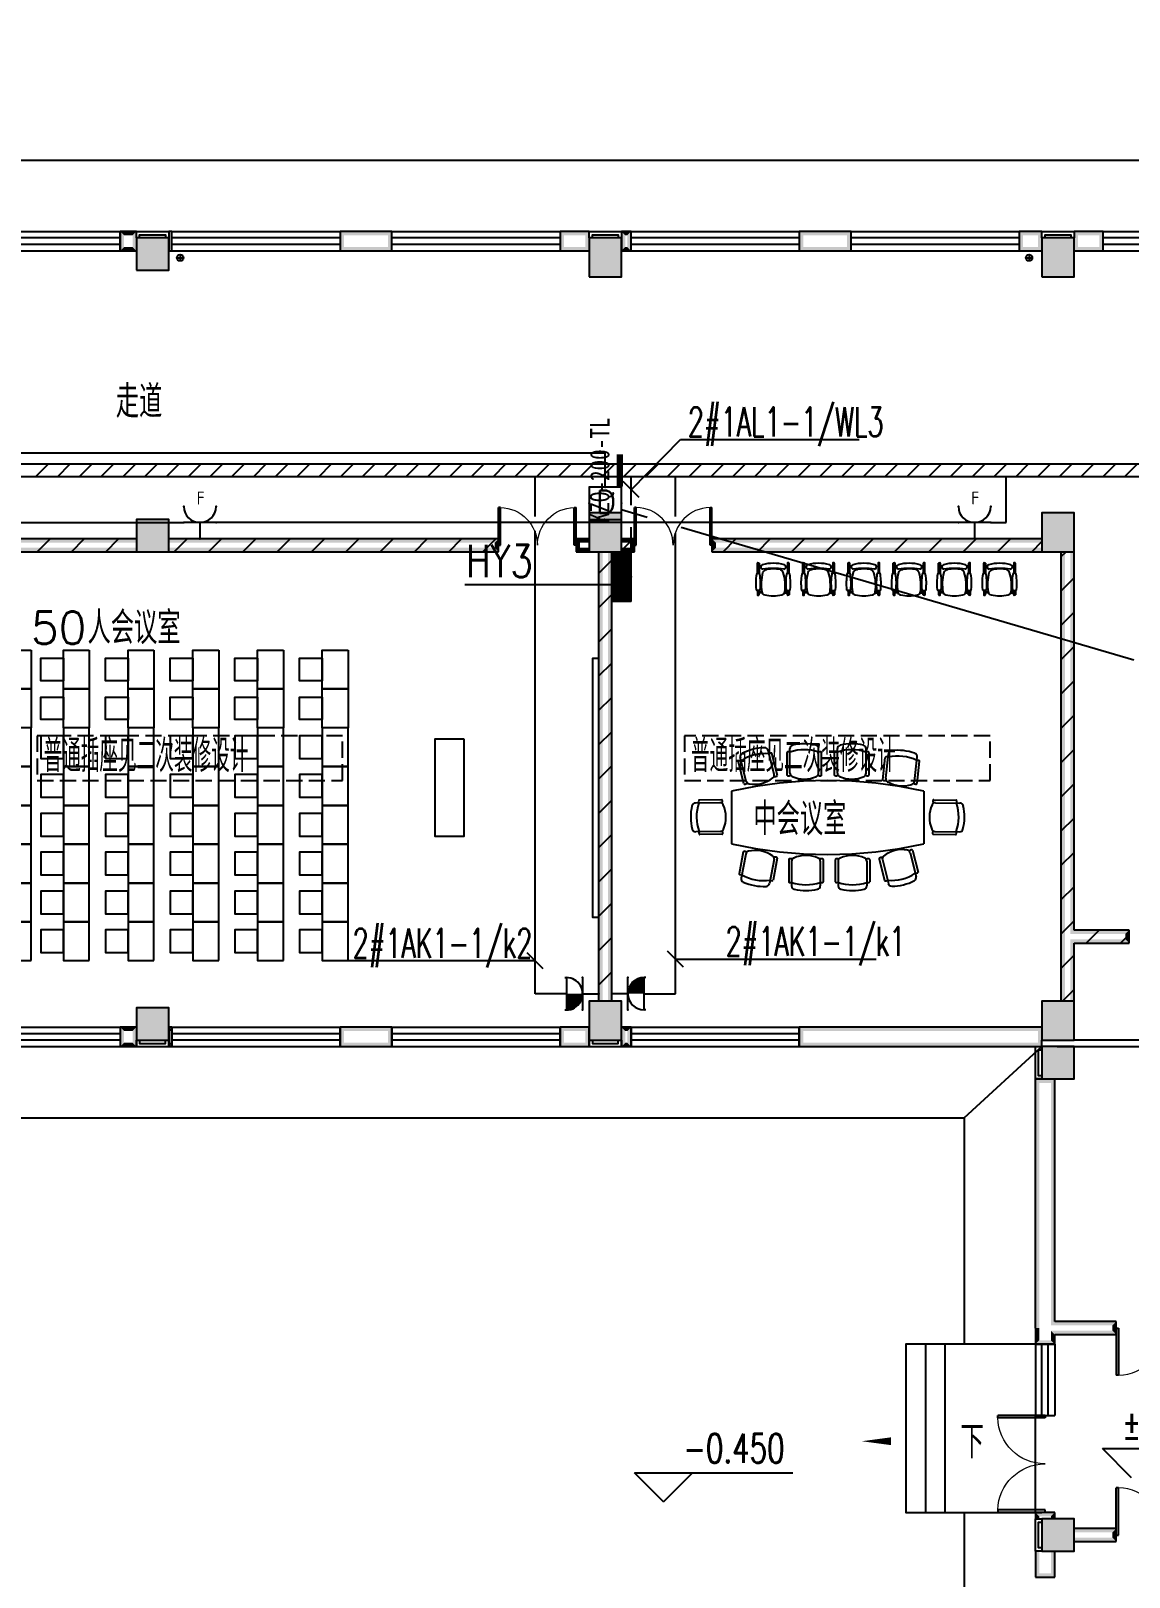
# Model space of a CAD drawing. Extents: x 101023 to 279373, y -114511 to 293844.
# Drawn here: x 211649 to 228630, y 252638 to 276538 of the extents above; entities that cross this region are included whole.
import ezdxf
from ezdxf.enums import TextEntityAlignment as Align

# ---------------------------------------------------------------- set-up
doc = ezdxf.new("R2010")
doc.units = 0
doc.header["$LTSCALE"] = 1000
doc.header["$MEASUREMENT"] = 0
doc.linetypes.add('DASH', pattern=[0.35, 0.25, -0.1])
for name, color, linetype in [('A-WALL-PATT', 252, 'Continuous'), ('BZ', 7, 'Continuous'), ('CABLETRAY', 3, 'Continuous'), ('COLUMN', 2, 'Continuous'), ('DIM-照明', 3, 'Continuous'), ('DIM_ELEV', 3, 'Continuous'), ('DIM_SYMB', 3, 'Continuous'), ('DOTLN', 2, 'DASH'), ('EQUIP-插座', 3, 'Continuous'), ('EQUIP-消防', 3, 'Continuous'), ('EQUIP-照明', 3, 'Continuous'), ('EQUIP-箱柜', 3, 'Continuous'), ('PUB_HATCH', 8, 'Continuous'), ('PUB_TEXT', 7, 'Continuous'), ('PUB_WALL', 2, 'Continuous'), ('STAIR', 2, 'Continuous'), ('TEL_HATCH', 8, 'Continuous'), ('WALL', 2, 'Continuous'), ('WINDOW', 2, 'Continuous'), ('WIRE-照明', 6, 'Continuous'), ('家具', 8, 'Continuous'), ('抗震支吊架', 2, 'Continuous'), ('排水', 153, 'Continuous'), ('看线', 30, 'Continuous')]:
    doc.layers.add(name, color=color, linetype=linetype)
doc.styles.add('_TCH_DIM', font='simplex.shx', dxfattribs={"bigfont": 'gbcbig.shx'})
doc.styles.add('_TEL_ATTDEF', font='gbenor', dxfattribs={"bigfont": 'gbcbig'})
doc.styles.add('_TEL_DIM', font='simplex.shx', dxfattribs={"width": 0.8, "height": 3.5, "bigfont": 'gbcbig.shx'})
doc.styles.add('kzcad', font='', dxfattribs={"width": 0.8})
doc.styles.get("Standard").update_dxf_attribs({"font": 'simplex.shx', "width": 0.8, "bigfont": 'gbcbig.shx'})
doc.styles.get('kzcad').set_extended_font_data('SimSun')
pattern_1 = [(45, (-908016.57, -754752.9), (-265.16515, 265.16515), [])]

# ---------------------------------------------------------------- blocks, each defined once
blk = doc.blocks.new('$equip$00002810')
for p, q in [((0.5, 0.5), (-0.5, 0.5)), ((0, 0.5), (0, 0))]:
    blk.add_line(p, q)
blk.add_arc((0, 1), 0.5, 180, 0)
for p in [(-0.5, 1), (0.5, 1), (-0.5, 0.5), (0.5, 0.5), (0, 0)]:
    blk.add_point(p)
at = {"color": 7, "style": '_TEL_DIM'}
blk.add_attdef('$TEXT$', text='', height=0.4, dxfattribs=at).set_placement((0.023, 1.257), align=Align.MIDDLE_CENTER)
at = {"color": 7, "style": '_TEL_DIM', "flags": 1}
for tag in ['A', 'REMARK']:
    blk.add_attdef(tag, text='', height=0.000025, dxfattribs=at).set_placement((0, 0), align=Align.MIDDLE_CENTER)
blk = doc.blocks.new('$equip$00002755')
for p, q in [((0.5, 0.5), (-0.5, 0.5)), ((-0.5, 0.5), (-0.5, -0.5)), ((0.5, -0.5), (0.5, 0.5)), ((-0.5, -0.5), (0.5, -0.5))]:
    blk.add_line(p, q)
at = {"const_width": 0.04}
blk.add_lwpolyline([(-0.5, 0.5), (0.5, 0.5), (0.5, -0.5), (-0.5, -0.5), (-0.5, 0.5), (0.5, 0.5)], dxfattribs=at)
for p in [(0, 0.5), (-0.5, 0), (0.5, 0), (-0.027, -0.5)]:
    blk.add_point(p)
at = {"color": 7}
blk.add_attdef('$TEXT$', text='', height=0.4, dxfattribs=at).set_placement((0.026, -0.008), align=Align.MIDDLE_CENTER)
at = {"color": 7, "flags": 1}
for tag, height, p in [('A', 0.00002, (0, 0)), ('B', 0.4, (0.755, -0.254))]:
    blk.add_attdef(tag, text='', height=height, dxfattribs=at).set_placement(p, align=Align.MIDDLE_CENTER)
blk = doc.blocks.new('*X151')
at = {"color": 0}
for p, q in [((-250, 33), (-83, 200)), ((-250, 68), (-118, 200)), ((-250, 104), (-154, 200)), ((-250, 139), (-189, 200)), ((-250, 174), (-224, 200)), ((-247, 0), (-47, 200)), ((-212, 0), (-12, 200)), ((-177, 0), (23, 200)), ((-141, 0), (59, 200)), ((-106, 0), (94, 200)), ((-71, 0), (129, 200)), ((-35, 0), (165, 200)), ((0, 0), (200, 200)), ((35, 0), (235, 200)), ((71, 0), (250, 179)), ((106, 0), (250, 144)), ((141, 0), (250, 109)), ((177, 0), (250, 73)), ((212, 0), (250, 38)), ((247, 0), (250, 3))]:
    blk.add_line(p, q, dxfattribs=at)
blk = doc.blocks.new('$equip$00002943')
for p, q in [((-0.75, 0.6), (-0.75, 0)), ((0.75, 0.6), (-0.75, 0.6)), ((0.75, 0), (0.75, 0.6)), ((-0.75, 0), (0.75, 0))]:
    blk.add_line(p, q)
for points, const_width in [([(-0.75, 0.3), (0.75, 0.3)], 0.6), ([(-0.75, 0.6), (-0.75, 0), (0.75, 0), (0.75, 0.6), (-0.75, 0.6), (-0.75, 0)], 0.04)]:
    blk.add_lwpolyline(points, dxfattribs=dict(const_width=const_width))
for p in [(0, 0.6), (-0.75, 0.3), (0, 0), (0.75, 0.3)]:
    blk.add_point(p)
at = {"xscale": 0.00300000000061118, "yscale": 0.00300000000061118, "zscale": 0.00300000000061118}
blk.add_blockref('*X151', (0, 0), dxfattribs=at)
at = {"color": 7, "style": '_TEL_DIM', "flags": 1}
for tag in ['A', 'REMARK']:
    blk.add_attdef(tag, text='', height=0.00002, dxfattribs=at).set_placement((0, 0), align=Align.MIDDLE_CENTER)
blk = doc.blocks.new('$equip$00001239')
for p, q in [((-0.5, 1.05), (-0.5, 1)), ((0.5, 1), (-0.5, 1)), ((0.5, 1.05), (0.5, 1)), ((0.5, 0.5), (-0.5, 0.5)), ((0, 0.5), (0, 0))]:
    blk.add_line(p, q)
blk.add_arc((0, 1), 0.5, 180, 0)
for points in [[(0, 0.75), (-0.433, 0.75), (0, 1), (-0.5, 1)], [(0, 0.567), (-0.25, 0.567), (0, 0.75), (-0.433, 0.75)], [(0, 0.5), (0, 0.5), (0, 0.567), (-0.25, 0.567)]]:
    blk.add_solid(points)
at = {"layer": 'EQUIP-照明'}
for p in [(0, 1), (-0.5, 0.5), (0.5, 0.5), (0, 0)]:
    blk.add_point(p, dxfattribs=at)
at = {"layer": 'EQUIP-照明', "flags": 9}
blk.add_attdef('A', (0, 0), '', height=0.00002, dxfattribs=at)
blk = doc.blocks.new('ng')
at = {"layer": '排水'}
for p, q in [((345991, 781358), (346091, 781358)), ((346041, 781408), (346041, 781308))]:
    blk.add_line(p, q, dxfattribs=at)
blk.add_circle((346041, 781358), 50, dxfattribs=at)
blk = doc.blocks.new('雨水管')
at = {"layer": '排水'}
for p in [(669243, -48837), (682370, -48837)]:
    blk.add_blockref('ng', p, dxfattribs=at)
blk = doc.blocks.new('办公椅2')
at = {"layer": '家具', "color": 8}
for p, q in [((81, 244), (15, 244)), ((352, 244), (508, 244)), ((10, 239), (10, 225)), ((15, 220), (82, 220)), ((49, 175), (49, 220)), ((49, 220), (65, 220)), ((65, 220), (65, 177)), ((508, 220), (350, 220)), ((513, 239), (513, 225)), ((10, -239), (10, -225)), ((15, -220), (82, -220)), ((49, -175), (49, -220)), ((49, -220), (65, -220)), ((65, -220), (65, -177)), ((508, -220), (350, -220)), ((513, -239), (513, -225)), ((81, -244), (15, -244)), ((352, -244), (508, -244))]:
    blk.add_line(p, q, dxfattribs=at)
at = {"layer": '家具'}
for p, q in [((82, 220), (82, 248)), ((349, 242), (349, 226)), ((82, -215), (82, -244)), ((349, -237), (349, -221))]:
    blk.add_line(p, q, dxfattribs=at)
at = {"layer": '家具', "color": 8}
for centre, start, end in [((15, 239), 90, 180), ((508, 239), 0, 90), ((15, 225), 180, 270), ((508, 225), 270, 0), ((15, -225), 90, 180), ((15, -239), 180, 270), ((508, -225), 0, 90), ((508, -239), 270, 0)]:
    blk.add_arc(centre, 4.75, start, end, dxfattribs=at)
at = {"layer": '家具'}
for centre, radius, start, end in [((101, 248), 19, 88.1438, 180), ((193, -568), 840, 80.5473, 96.2767), ((330, 242), 19, 0, 88.1438), ((495, 0), 495, 164.5288, 195.4712), ((63, 132), 45, 90, 180), ((185, -515), 702, 75.5446, 100.0038), ((101, 220), 19, 180, 271.7658), ((193, 1087), 890, 264.0894, 278.9516), ((330, 226), 19, 271.7658, 0), ((325, 93), 80.3, 4.194, 64.106), ((-20, -5), 438, 346.2625, 13.7375), ((434, 164), 19, 136.4792, 185.4621), ((-1029, -1), 1453, 353.532, 6.4617), ((449, 160), 33.7, 16.6732, 149.5945), ((-146, -1), 650, 344.7441, 15.2559), ((63, -132), 45, 180, 270), ((160, 498), 682, 261.8325, 287.0693), ((101, -215), 19, 88.2342, 180), ((193, -1082), 890, 81.0484, 95.9106), ((330, -221), 19, 0, 88.2342), ((330, -237), 19, 271.8562, 0), ((322, -71), 91.4, 294.6215, 335.3785), ((434, -167), 19, 174.5326, 222.4664), ((449, -163), 33.5, 209.2091, 344.346), ((101, -244), 19, 180, 271.8562), ((193, 573), 840, 263.7233, 279.4527)]:
    blk.add_arc(centre, radius, start, end, dxfattribs=at)
blk = doc.blocks.new('123')
at = {"layer": '家具'}
for points in [[(574640, 809993), (574640, 809393), (574240, 809393), (574240, 809993)], [(575540, 809993), (575540, 809393), (575140, 809393), (575140, 809993)], [(576540, 809993), (576540, 809393), (576140, 809393), (576140, 809993)], [(577540, 809993), (577540, 809393), (577140, 809393), (577140, 809993)], [(578540, 809993), (578540, 809393), (578140, 809393), (578140, 809993)], [(579540, 809993), (579540, 809393), (579140, 809393), (579140, 809993)], [(574240, 809868), (574240, 809518), (573890, 809518), (573890, 809868)], [(575140, 809868), (575140, 809518), (574790, 809518), (574790, 809868)], [(576140, 809868), (576140, 809518), (575790, 809518), (575790, 809868)], [(577140, 809868), (577140, 809518), (576790, 809518), (576790, 809868)], [(578140, 809868), (578140, 809518), (577790, 809518), (577790, 809868)], [(579140, 809868), (579140, 809518), (578790, 809518), (578790, 809868)], [(583418, 805865), (583418, 809865), (583318, 809865), (583318, 805865)], [(574240, 809268), (574240, 808918), (573890, 808918), (573890, 809268)], [(574640, 809393), (574640, 808793), (574240, 808793), (574240, 809393)], [(575140, 809268), (575140, 808918), (574790, 808918), (574790, 809268)], [(575540, 809393), (575540, 808793), (575140, 808793), (575140, 809393)], [(576140, 809268), (576140, 808918), (575790, 808918), (575790, 809268)], [(576540, 809393), (576540, 808793), (576140, 808793), (576140, 809393)], [(577140, 809268), (577140, 808918), (576790, 808918), (576790, 809268)], [(577540, 809393), (577540, 808793), (577140, 808793), (577140, 809393)], [(578140, 809268), (578140, 808918), (577790, 808918), (577790, 809268)], [(578540, 809393), (578540, 808793), (578140, 808793), (578140, 809393)], [(579140, 809268), (579140, 808918), (578790, 808918), (578790, 809268)], [(579540, 809393), (579540, 808793), (579140, 808793), (579140, 809393)], [(574640, 808193), (574640, 808793), (574240, 808793), (574240, 808193)], [(575540, 808193), (575540, 808793), (575140, 808793), (575140, 808193)], [(576540, 808193), (576540, 808793), (576140, 808793), (576140, 808193)], [(577540, 808193), (577540, 808793), (577140, 808793), (577140, 808193)], [(578540, 808193), (578540, 808793), (578140, 808793), (578140, 808193)], [(579540, 808193), (579540, 808793), (579140, 808793), (579140, 808193)], [(574240, 808318), (574240, 808668), (573890, 808668), (573890, 808318)], [(575140, 808318), (575140, 808668), (574790, 808668), (574790, 808318)], [(576140, 808318), (576140, 808668), (575790, 808668), (575790, 808318)], [(577140, 808318), (577140, 808668), (576790, 808668), (576790, 808318)], [(578140, 808318), (578140, 808668), (577790, 808668), (577790, 808318)], [(579140, 808318), (579140, 808668), (578790, 808668), (578790, 808318)], [(581335, 808615), (580885, 808615), (580885, 807115), (581335, 807115)], [(573340, 807718), (573340, 808068), (572990, 808068), (572990, 807718)], [(573740, 807593), (573740, 808193), (573340, 808193), (573340, 807593)], [(574240, 807718), (574240, 808068), (573890, 808068), (573890, 807718)], [(574640, 807593), (574640, 808193), (574240, 808193), (574240, 807593)], [(575140, 807718), (575140, 808068), (574790, 808068), (574790, 807718)], [(575540, 807593), (575540, 808193), (575140, 808193), (575140, 807593)], [(576140, 807718), (576140, 808068), (575790, 808068), (575790, 807718)], [(576540, 807593), (576540, 808193), (576140, 808193), (576140, 807593)], [(577140, 807718), (577140, 808068), (576790, 808068), (576790, 807718)], [(577540, 807593), (577540, 808193), (577140, 808193), (577140, 807593)], [(578140, 807718), (578140, 808068), (577790, 808068), (577790, 807718)], [(578540, 807593), (578540, 808193), (578140, 808193), (578140, 807593)], [(579140, 807718), (579140, 808068), (578790, 808068), (578790, 807718)], [(579540, 807593), (579540, 808193), (579140, 808193), (579140, 807593)], [(573740, 806993), (573740, 807593), (573340, 807593), (573340, 806993)], [(574640, 806993), (574640, 807593), (574240, 807593), (574240, 806993)], [(575540, 806993), (575540, 807593), (575140, 807593), (575140, 806993)], [(576540, 806993), (576540, 807593), (576140, 807593), (576140, 806993)], [(577540, 806993), (577540, 807593), (577140, 807593), (577140, 806993)], [(578540, 806993), (578540, 807593), (578140, 807593), (578140, 806993)], [(579540, 806993), (579540, 807593), (579140, 807593), (579140, 806993)], [(573340, 807118), (573340, 807468), (572990, 807468), (572990, 807118)], [(574240, 807118), (574240, 807468), (573890, 807468), (573890, 807118)], [(575140, 807118), (575140, 807468), (574790, 807468), (574790, 807118)], [(576140, 807118), (576140, 807468), (575790, 807468), (575790, 807118)], [(577140, 807118), (577140, 807468), (576790, 807468), (576790, 807118)], [(578140, 807118), (578140, 807468), (577790, 807468), (577790, 807118)], [(579140, 807118), (579140, 807468), (578790, 807468), (578790, 807118)], [(574240, 806518), (574240, 806868), (573890, 806868), (573890, 806518)], [(574640, 806393), (574640, 806993), (574240, 806993), (574240, 806393)], [(575140, 806518), (575140, 806868), (574790, 806868), (574790, 806518)], [(575540, 806393), (575540, 806993), (575140, 806993), (575140, 806393)], [(576140, 806518), (576140, 806868), (575790, 806868), (575790, 806518)], [(576540, 806393), (576540, 806993), (576140, 806993), (576140, 806393)], [(577140, 806518), (577140, 806868), (576790, 806868), (576790, 806518)], [(577540, 806393), (577540, 806993), (577140, 806993), (577140, 806393)], [(578140, 806518), (578140, 806868), (577790, 806868), (577790, 806518)], [(578540, 806393), (578540, 806993), (578140, 806993), (578140, 806393)], [(579140, 806518), (579140, 806868), (578790, 806868), (578790, 806518)], [(579540, 806393), (579540, 806993), (579140, 806993), (579140, 806393)], [(574640, 805793), (574640, 806393), (574240, 806393), (574240, 805793)], [(575540, 805793), (575540, 806393), (575140, 806393), (575140, 805793)], [(576540, 805793), (576540, 806393), (576140, 806393), (576140, 805793)], [(577540, 805793), (577540, 806393), (577140, 806393), (577140, 805793)], [(578540, 805793), (578540, 806393), (578140, 806393), (578140, 805793)], [(579540, 805793), (579540, 806393), (579140, 806393), (579140, 805793)], [(574240, 805918), (574240, 806268), (573890, 806268), (573890, 805918)], [(575140, 805918), (575140, 806268), (574790, 806268), (574790, 805918)], [(576140, 805918), (576140, 806268), (575790, 806268), (575790, 805918)], [(577140, 805918), (577140, 806268), (576790, 806268), (576790, 805918)], [(578140, 805918), (578140, 806268), (577790, 806268), (577790, 805918)], [(579140, 805918), (579140, 806268), (578790, 806268), (578790, 805918)], [(574640, 805193), (574640, 805793), (574240, 805793), (574240, 805193)], [(575540, 805193), (575540, 805793), (575140, 805793), (575140, 805193)], [(576540, 805193), (576540, 805793), (576140, 805793), (576140, 805193)], [(577540, 805193), (577540, 805793), (577140, 805793), (577140, 805193)], [(578540, 805193), (578540, 805793), (578140, 805793), (578140, 805193)], [(579540, 805193), (579540, 805793), (579140, 805793), (579140, 805193)], [(574240, 805318), (574240, 805668), (573890, 805668), (573890, 805318)], [(575140, 805318), (575140, 805668), (574790, 805668), (574790, 805318)], [(576140, 805318), (576140, 805668), (575790, 805668), (575790, 805318)], [(577140, 805318), (577140, 805668), (576790, 805668), (576790, 805318)], [(578140, 805318), (578140, 805668), (577790, 805668), (577790, 805318)], [(579140, 805318), (579140, 805668), (578790, 805668), (578790, 805318)]]:
    blk.add_lwpolyline(points, close=True, dxfattribs=at)
blk = doc.blocks.new('$DorLib2D$00000002')
for p, q in [((-0.5, 0), (-0.5, 0.4875)), ((-0.475, 0.4875), (-0.5, 0.4875)), ((-0.475, 0), (-0.475, 0.4875)), ((0.475, 0), (0.475, 0.4875)), ((0.475, 0.4875), (0.5, 0.4875)), ((0.5, 0), (0.5, 0.4875)), ((-0.5, 0), (-0.475, 0)), ((0.5, 0), (0.475, 0))]:
    blk.add_line(p, q)
at = {"lineweight": 13}
for centre, start, end in [((-0.4875, 0), 0, 88.53072), ((0.4875, 0), 91.46928, 180)]:
    blk.add_arc(centre, 0.4875, start, end, dxfattribs=at)
blk = doc.blocks.new('$WINLIB2D$00000001')
at = {"color": 0}
for points in [[(-0.5, 0.5), (-0.5, -0.5)], [(-0.5, 0.5), (0.5, 0.5)], [(0.5, -0.5), (0.5, 0.5)], [(0.5, 0.1667), (-0.5, 0.1667)], [(0.5, -0.1667), (-0.5, -0.1667)], [(-0.5, -0.5), (0.5, -0.5)]]:
    blk.add_lwpolyline(points, dxfattribs=at)
blk = doc.blocks.new('$plan$00000281')
at = {"layer": '家具'}
for p, q in [((-797, 661), (-889, 1030)), ((-746, 645), (-831, 982)), ((-596, 650), (-596, 998)), ((-551, 677), (-551, 1058)), ((-108, 677), (-108, 1058)), ((-63, 650), (-63, 998)), ((138, 650), (138, 998)), ((183, 677), (183, 1058)), ((626, 677), (626, 1058)), ((671, 650), (671, 998)), ((932, 599), (974, 977)), ((-1264, 516), (-1348, 853)), ((-1227, 553), (-1319, 922)), ((885, 577), (923, 922)), ((1373, 550), (1415, 928)), ((1415, 518), (1453, 864)), ((-1607, 267), (-1955, 262)), ((-1453, 398), (-1453, -412)), ((1517, 398), (1517, -412)), ((1671, 267), (2018, 262)), ((-1634, 222), (-2014, 217)), ((1697, 222), (2077, 217)), ((-1628, -221), (-2008, -227)), ((1691, -221), (2071, -227)), ((-1600, -266), (-1947, -271)), ((1663, -266), (2011, -271)), ((-1273, -536), (-1337, -878)), ((-1234, -571), (-1304, -945)), ((-798, -653), (-869, -1027)), ((-749, -635), (-813, -976)), ((-571, -655), (-571, -1002)), ((-526, -682), (-526, -1063)), ((-83, -682), (-83, -1063)), ((-38, -655), (-38, -1002)), ((149, -655), (149, -1002)), ((194, -682), (194, -1063)), ((637, -682), (637, -1063)), ((682, -655), (682, -1002)), ((827, -643), (912, -980)), ((878, -658), (970, -1027)), ((1308, -551), (1400, -920)), ((1345, -514), (1429, -851))]:
    blk.add_line(p, q, dxfattribs=at)
for centre, radius, start, end in [((-1266, 935), 54, 117.9642, 194.0272), ((-940, 321), 660, 84.4034, 123.651), ((-940, 321), 750, 90.0902, 117.9642), ((-941, 1017), 54, 14.0272, 90.0902), ((-841, 931), 57.9, 88.0127, 126.8804), ((-839, 980), 9, 14.0272, 88.0127), ((-587, 998), 9, 106.0145, 180), ((-574, 951), 57.9, 67.1468, 106.0145), ((-497, 1058), 54, 103.937, 180), ((-329, 382), 660, 70.3762, 109.6238), ((-329, 382), 750, 76.063, 103.937), ((-162, 1058), 54, 0, 76.063), ((-85, 951), 57.9, 73.9855, 112.8532), ((-72, 998), 9, 0, 73.9855), ((147, 998), 9, 106.0145, 180), ((161, 951), 57.9, 67.1468, 106.0145), ((237, 1058), 54, 103.937, 180), ((405, 382), 660, 70.3762, 109.6238), ((405, 382), 750, 76.063, 103.937), ((572, 1058), 54, 0, 76.063), ((649, 951), 57.9, 73.9855, 112.8532), ((662, 998), 9, 0, 73.9855), ((1028, 971), 54, 97.601, 173.664), ((1120, 282), 750, 69.727, 97.601), ((1361, 934), 54, 353.664, 69.727), ((-1339, 855), 9, 120.0417, 194.0272), ((-1315, 813), 57.9, 81.174, 120.0417), ((932, 921), 9, 99.6786, 173.664), ((940, 873), 57.9, 60.8108, 99.6786), ((1120, 282), 660, 64.0403, 103.2878), ((1425, 819), 57.9, 67.6495, 106.5173), ((1444, 865), 9, 353.664, 67.6495), ((32, -6202), 6765, 77.3196, 102.6804), ((-1255, 518), 9, 194.0272, 268.0127), ((-1253, 567), 57.9, 268.0127, 316.3474), ((-1174, 566), 54, 194.0272, 259.8782), ((-1102, 970), 464, 259.8782, 308.1762), ((-849, 648), 54, 308.1762, 14.0272), ((-780, 685), 57.9, 251.707, 300.0417), ((-755, 643), 9, 300.0417, 14.0272), ((-587, 650), 9, 180, 253.9855), ((-574, 697), 57.9, 253.9855, 302.3202), ((-497, 677), 54, 180, 245.851), ((-329, 1051), 464, 245.851, 294.149), ((-162, 677), 54, 294.149, 0), ((-85, 697), 57.9, 237.6798, 286.0145), ((-72, 650), 9, 286.0145, 0), ((147, 650), 9, 180, 253.9855), ((161, 697), 57.9, 253.9855, 302.3202), ((237, 677), 54, 180, 245.851), ((405, 1051), 464, 245.851, 294.149), ((572, 677), 54, 294.149, 0), ((649, 697), 57.9, 237.6798, 286.0145), ((662, 650), 9, 286.0145, 0), ((894, 576), 9, 173.664, 247.6495), ((912, 622), 57.9, 247.6495, 295.9842), ((986, 593), 54, 173.664, 239.515), ((1194, 946), 464, 239.515, 287.813), ((1319, 556), 54, 287.813, 353.664), ((1397, 568), 57.9, 231.3438, 279.6786), ((1406, 519), 9, 279.6786, 353.664), ((-1907, 240), 57.9, 164.7793, 203.647), ((-1955, 253), 9, 90.7938, 164.7793), ((-1607, 258), 9, 16.8083, 90.7938), ((-1654, 244), 57.9, 328.4736, 16.8083), ((1717, 244), 57.9, 163.1917, 211.5264), ((1671, 258), 9, 89.2062, 163.1917), ((2018, 253), 9, 15.2207, 89.2062), ((1971, 240), 57.9, 336.353, 15.2207), ((-1336, 4), 750, 166.8568, 194.7308), ((-2014, 163), 54, 90.7938, 166.8568), ((-1336, 4), 660, 161.17, 200.4176), ((-1633, 168), 54, 24.9428, 90.7938), ((-2005, -5), 464, 336.6448, 24.9428), ((2068, -5), 464, 155.0572, 203.3552), ((1696, 168), 54, 89.2062, 155.0572), ((1399, 4), 660, 339.5824, 18.83), ((2077, 163), 54, 13.1432, 89.2062), ((1399, 4), 750, 345.2692, 13.1432), ((-2009, -173), 54, 194.7308, 270.7938), ((-1901, -248), 57.9, 157.9406, 196.8083), ((-1629, -167), 54, 270.7938, 336.6448), ((-1647, -244), 57.9, 344.7793, 33.114), ((1692, -167), 54, 203.3552, 269.2062), ((1711, -244), 57.9, 146.886, 195.2207), ((1964, -248), 57.9, 343.1917, 22.0594), ((2072, -173), 54, 269.2062, 345.2692), ((-1947, -262), 9, 196.8083, 270.7938), ((-1600, -257), 9, 270.7938, 344.7793), ((32, 6188), 6765, 257.3196, 282.6804), ((1663, -257), 9, 195.2207, 269.2062), ((2011, -262), 9, 269.2062, 343.1917), ((-1264, -538), 9, 95.3403, 169.3258), ((-1260, -587), 57.9, 47.0056, 95.3403), ((-1181, -581), 54, 103.4748, 169.3258), ((-1085, -980), 464, 55.1768, 103.4748), ((-851, -643), 54, 349.3258, 55.1768), ((-780, -677), 57.9, 63.3113, 111.646), ((-758, -633), 9, 349.3258, 63.3113), ((-562, -655), 9, 106.0145, 180), ((-548, -702), 57.9, 57.6798, 106.0145), ((-472, -682), 54, 114.149, 180), ((-304, -1056), 464, 65.851, 114.149), ((-137, -682), 54, 0, 65.851), ((-60, -702), 57.9, 73.9855, 122.3202), ((-47, -655), 9, 0, 73.9855), ((158, -655), 9, 106.0145, 180), ((172, -702), 57.9, 57.6798, 106.0145), ((248, -682), 54, 114.149, 180), ((416, -1056), 464, 65.851, 114.149), ((583, -682), 54, 0, 65.851), ((660, -702), 57.9, 73.9855, 122.3202), ((673, -655), 9, 0, 73.9855), ((836, -641), 9, 120.0417, 194.0271), ((861, -683), 57.9, 71.7069, 120.0417), ((930, -645), 54, 128.1762, 194.0271), ((1183, -967), 464, 79.8781, 128.1762), ((1255, -564), 54, 14.0271, 79.8781), ((1334, -565), 57.9, 88.0126, 136.3473), ((1336, -516), 9, 14.0271, 88.0126), ((-1328, -879), 9, 169.3258, 243.3113), ((-1306, -836), 57.9, 243.3113, 282.179), ((-1251, -955), 54, 169.3258, 245.3888), ((-961, -322), 660, 239.702, 278.9496), ((1021, -319), 660, 264.4034, 303.6509), ((1347, -933), 54, 297.9641, 14.0271), ((1396, -811), 57.9, 261.1739, 300.0417), ((1420, -853), 9, 300.0417, 14.0271), ((-961, -322), 750, 245.3888, 273.2628), ((-922, -1017), 54, 273.2628, 349.3258), ((-827, -926), 57.9, 236.4726, 275.3403), ((-822, -975), 9, 275.3403, 349.3258), ((-562, -1002), 9, 180, 253.9855), ((-548, -955), 57.9, 253.9855, 292.8532), ((-304, -387), 660, 250.3762, 289.6238), ((-472, -1063), 54, 180, 256.063), ((-304, -387), 750, 256.063, 283.937), ((-137, -1063), 54, 283.937, 0), ((-60, -955), 57.9, 247.1468, 286.0145), ((-47, -1002), 9, 286.0145, 0), ((158, -1002), 9, 180, 253.9855), ((172, -955), 57.9, 253.9855, 292.8532), ((416, -387), 660, 250.3762, 289.6238), ((248, -1063), 54, 180, 256.063), ((416, -387), 750, 256.063, 283.937), ((583, -1063), 54, 283.937, 0), ((660, -955), 57.9, 247.1468, 286.0145), ((673, -1002), 9, 286.0145, 0), ((920, -978), 9, 194.0271, 268.0126), ((922, -929), 57.9, 268.0126, 306.8804), ((1022, -1014), 54, 194.0271, 270.0901), ((1021, -319), 750, 270.0901, 297.9641)]:
    blk.add_arc(centre, radius, start, end, dxfattribs=at)
blk = doc.blocks.new('_FZH')
blk.add_lwpolyline([(-0.5, -0.5), (0.5, -0.5), (0.5, 0.5), (-0.5, 0.5)], close=True)
at = {"layer": 'PUB_HATCH'}
blk.add_solid([(-0.5, -0.5), (0.5, -0.5), (-0.5, 0.5), (0.5, 0.5)], dxfattribs=at)
blk = doc.blocks.new('A$C40CE5D7B')
at = {"layer": 'A-WALL-PATT'}
h = blk.add_hatch(dxfattribs=at)
h.set_pattern_fill('普通砖', color=256, scale=150, style=0)
h.set_pattern_definition(pattern_1)
h.paths.add_polyline_path([(96950, 101820), (96950, 102020), (91850, 102020), (91850, 101820)])
h = blk.add_hatch(dxfattribs=at)
h.set_pattern_fill('普通砖', color=256, scale=150, style=0)
h.set_pattern_definition(pattern_1)
h.paths.add_polyline_path([(97450, 102020), (97450, 101820), (102550, 101820), (102550, 102020)])
h = blk.add_hatch(dxfattribs=at)
h.set_pattern_fill('普通砖', color=256, scale=150, style=0)
h.set_pattern_definition(pattern_1)
h.paths.add_polyline_path([(103950, 101820), (103950, 102020), (103750, 102020), (103750, 101820)])
h = blk.add_hatch(dxfattribs=at)
h.set_pattern_fill('普通砖', color=256, scale=150, style=0)
h.set_pattern_definition(pattern_1)
h.paths.add_polyline_path([(104300, 101820), (104100, 101820), (104100, 94870), (104300, 94870)])
h = blk.add_hatch(dxfattribs=at)
h.set_pattern_fill('普通砖', color=256, scale=150, style=0)
h.set_pattern_definition(pattern_1)
h.paths.add_polyline_path([(104450, 102020), (104450, 101820), (104650, 101820), (104650, 102020)])
h = blk.add_hatch(dxfattribs=at)
h.set_pattern_fill('普通砖', color=256, scale=150, style=0)
h.set_pattern_definition(pattern_1)
h.paths.add_polyline_path([(110950, 101820), (110950, 102020), (105850, 102020), (105850, 101820)])
h = blk.add_hatch(dxfattribs=at)
h.set_pattern_fill('普通砖', color=256, scale=150, style=0)
h.set_pattern_definition(pattern_1)
h.paths.add_polyline_path([(111450, 102020), (111450, 101820), (111250, 101820), (111250, 95870), (111383, 95870), (111390, 95910), (111450, 95970), (111450, 102020)])
h = blk.add_hatch(dxfattribs=at)
h.set_pattern_fill('普通砖', color=256, scale=150, style=0)
h.set_pattern_definition(pattern_1)
h.paths.add_polyline_path([(111250, 94870), (111450, 94870), (111450, 95770), (111390, 95830), (111383, 95870), (111250, 95870)])
h = blk.add_hatch(dxfattribs=at)
h.set_pattern_fill('普通砖', color=256, scale=150, style=0)
h.set_pattern_definition(pattern_1)
h.paths.add_polyline_path([(111390, 95830), (111450, 95770), (112300, 95770), (112300, 95970), (111450, 95970), (111390, 95910), (111383, 95870)])
at = {"layer": 'PUB_WALL'}
for points in [[(96950, 106770), (96700, 106770), (96760, 106710), (96890, 106710)], [(96700, 106770), (96700, 106470), (96760, 106530), (96760, 106710)], [(96950, 106470), (96950, 106670), (96950, 106670), (96950, 106770), (96890, 106710), (96890, 106530)], [(97450, 106670), (96950, 106670), (97010, 106610), (97390, 106610)], [(96950, 106670), (96950, 106170), (97010, 106230), (97010, 106610)], [(97450, 106170), (97450, 106670), (97390, 106610), (97390, 106230)], [(97500, 106470), (97500, 106770), (97440, 106710), (97440, 106530)], [(97450, 106770), (97450, 106470), (97510, 106530), (97510, 106710)], [(100900, 106770), (100100, 106770), (100160, 106710), (100840, 106710)], [(100100, 106770), (100100, 106470), (100160, 106530), (100160, 106710)], [(100900, 106470), (100900, 106770), (100840, 106710), (100840, 106530)], [(103950, 106770), (103500, 106770), (103560, 106710), (103890, 106710)], [(103500, 106770), (103500, 106470), (103560, 106530), (103560, 106710)], [(103950, 106470), (103950, 106670), (103950, 106670), (103950, 106770), (103890, 106710), (103890, 106530)], [(104450, 106670), (103950, 106670), (104010, 106610), (104390, 106610)], [(103950, 106670), (103950, 106070), (104010, 106130), (104010, 106610)], [(104450, 106070), (104450, 106670), (104390, 106610), (104390, 106130)], [(104600, 106770), (104450, 106770), (104510, 106710), (104540, 106710)], [(104450, 106770), (104450, 106470), (104510, 106530), (104510, 106710)], [(104600, 106470), (104600, 106770), (104540, 106710), (104540, 106530)], [(108000, 106770), (107200, 106770), (107260, 106710), (107940, 106710)], [(107200, 106770), (107200, 106470), (107260, 106530), (107260, 106710)], [(108000, 106470), (108000, 106770), (107940, 106710), (107940, 106530)], [(110950, 106770), (110600, 106770), (110660, 106710), (110890, 106710)], [(110600, 106770), (110600, 106470), (110660, 106530), (110660, 106710)], [(110950, 106470), (110950, 106670), (110950, 106670), (110950, 106770), (110890, 106710), (110890, 106530)], [(111450, 106670), (110950, 106670), (111010, 106610), (111390, 106610)], [(110950, 106670), (110950, 106070), (111010, 106130), (111010, 106610)], [(111450, 106070), (111450, 106670), (111390, 106610), (111390, 106130)], [(111900, 106770), (111450, 106770), (111510, 106710), (111840, 106710)], [(111450, 106770), (111450, 106470), (111510, 106530), (111510, 106710)], [(111900, 106470), (111900, 106770), (111840, 106710), (111840, 106530)], [(96950, 106470), (96950, 106470), (96890, 106530), (96760, 106530), (96700, 106470)], [(100100, 106470), (100900, 106470), (100840, 106530), (100160, 106530)], [(103950, 106470), (103950, 106470), (103890, 106530), (103560, 106530), (103500, 106470)], [(104450, 106470), (104600, 106470), (104540, 106530), (104510, 106530)], [(107200, 106470), (108000, 106470), (107940, 106530), (107260, 106530)], [(110950, 106470), (110950, 106470), (110890, 106530), (110660, 106530), (110600, 106470)], [(111450, 106470), (111900, 106470), (111840, 106530), (111510, 106530)], [(96950, 106170), (97450, 106170), (97390, 106230), (97010, 106230)], [(103950, 106070), (104450, 106070), (104390, 106130), (104010, 106130)], [(110950, 106070), (111450, 106070), (111390, 106130), (111010, 106130)], [(97450, 102320), (96950, 102320), (97010, 102260), (97390, 102260)], [(96950, 102320), (96950, 101820), (97010, 101880), (97010, 102260)], [(97450, 101820), (97450, 102320), (97390, 102260), (97390, 101880)], [(104450, 102420), (103950, 102420), (104010, 102360), (104390, 102360)], [(103950, 102420), (103950, 101820), (104010, 101880), (104010, 102360)], [(104450, 101820), (104450, 102420), (104390, 102360), (104390, 101880)], [(111450, 102420), (110950, 102420), (111010, 102360), (111390, 102360)], [(110950, 102420), (110950, 101820), (111010, 101880), (111010, 102360)], [(111450, 101820), (111450, 102420), (111390, 102360), (111390, 101880)], [(96950, 101960), (96950, 102020), (91850, 102020), (91910, 101960)], [(96950, 101820), (96950, 101880), (91910, 101880), (91850, 101820)], [(96950, 101820), (97450, 101820), (97390, 101880), (97010, 101880)], [(97450, 102020), (97450, 101960), (102490, 101960), (102550, 102020)], [(97450, 101880), (97450, 101820), (102550, 101820), (102490, 101880)], [(102550, 101820), (102550, 102020), (102490, 101960), (102490, 101880)], [(103950, 101960), (103950, 102020), (103750, 102020), (103810, 101960)], [(103750, 102020), (103750, 101820), (103810, 101880), (103810, 101960)], [(103950, 101820), (103950, 101880), (103810, 101880), (103750, 101820)], [(103950, 101820), (104450, 101820), (104390, 101880), (104010, 101880)], [(104160, 101820), (104100, 101820), (104100, 94870), (104160, 94870)], [(104300, 101820), (104240, 101820), (104240, 94870), (104300, 94870)], [(104450, 102020), (104450, 101960), (104590, 101960), (104650, 102020)], [(104450, 101880), (104450, 101820), (104650, 101820), (104590, 101880)], [(104650, 101820), (104650, 102020), (104590, 101960), (104590, 101880)], [(110950, 101960), (110950, 102020), (105850, 102020), (105910, 101960)], [(105850, 102020), (105850, 101820), (105910, 101880), (105910, 101960)], [(110950, 101820), (110950, 101880), (105910, 101880), (105850, 101820)], [(110950, 101820), (111450, 101820), (111390, 101880), (111010, 101880)], [(111310, 101820), (111250, 101820), (111250, 95870), (111310, 95870)], [(111450, 102020), (111450, 101820), (111390, 101820), (111390, 95910), (111450, 95970), (111450, 102020)], [(111450, 102020), (111450, 102020), (111450, 102020)], [(111250, 94870), (111310, 94870), (111310, 95870), (111250, 95870)], [(112300, 95970), (111450, 95970), (111390, 95910), (112240, 95910)], [(112300, 95770), (112300, 95970), (112240, 95910), (112240, 95830)], [(111450, 95770), (112300, 95770), (112240, 95830), (111390, 95830)], [(111390, 94870), (111450, 94870), (111450, 95770), (111390, 95830)], [(97450, 94770), (96950, 94770), (97010, 94710), (97390, 94710)], [(96950, 94770), (96950, 94270), (97010, 94330), (97010, 94710)], [(97450, 94270), (97450, 94770), (97390, 94710), (97390, 94330)], [(104450, 94870), (103950, 94870), (104010, 94810), (104390, 94810)], [(103950, 94870), (103950, 94270), (104010, 94330), (104010, 94810)], [(104450, 94270), (104450, 94870), (104390, 94810), (104390, 94330)], [(111450, 94870), (110950, 94870), (111010, 94810), (111390, 94810)], [(110950, 94870), (110950, 94270), (111010, 94330), (111010, 94810)], [(111450, 94270), (111450, 94870), (111390, 94810), (111390, 94330)], [(96950, 94470), (96950, 94470), (96700, 94470), (96760, 94410), (96890, 94410)], [(96700, 94470), (96700, 94170), (96760, 94230), (96760, 94410)], [(96950, 94270), (96950, 94270), (96950, 94470), (96890, 94410), (96890, 94230), (96950, 94170)], [(97500, 94170), (97500, 94470), (97440, 94410), (97440, 94230)], [(97500, 94470), (97450, 94470), (97510, 94410), (97440, 94410)], [(97450, 94470), (97450, 94170), (97510, 94230), (97510, 94410)], [(100900, 94470), (100100, 94470), (100160, 94410), (100840, 94410)], [(100100, 94470), (100100, 94170), (100160, 94230), (100160, 94410)], [(100900, 94170), (100900, 94470), (100840, 94410), (100840, 94230)], [(103950, 94470), (103500, 94470), (103560, 94410), (103890, 94410)], [(103500, 94470), (103500, 94170), (103560, 94230), (103560, 94410)], [(103950, 94170), (103950, 94470), (103890, 94410), (103890, 94230)], [(104450, 94470), (104450, 94470), (104510, 94410), (104540, 94410), (104600, 94470)], [(104450, 94470), (104450, 94270), (104450, 94270), (104450, 94170), (104510, 94230), (104510, 94410)], [(104600, 94170), (104600, 94470), (104540, 94410), (104540, 94230)], [(110950, 94470), (107200, 94470), (107260, 94410), (110890, 94410)], [(107200, 94470), (107200, 94170), (107260, 94230), (107260, 94410)], [(110950, 94170), (110950, 94470), (110890, 94410), (110890, 94230)], [(96700, 94170), (96950, 94170), (96890, 94230), (96760, 94230)], [(96950, 94270), (97450, 94270), (97390, 94330), (97010, 94330)], [(97450, 94170), (97500, 94170), (97440, 94230), (97510, 94230)], [(100100, 94170), (100900, 94170), (100840, 94230), (100160, 94230)], [(103500, 94170), (103950, 94170), (103890, 94230), (103560, 94230)], [(103950, 94270), (104450, 94270), (104390, 94330), (104010, 94330)], [(104450, 94170), (104600, 94170), (104540, 94230), (104510, 94230)], [(107200, 94170), (110950, 94170), (110890, 94230), (107260, 94230)], [(110950, 94270), (111450, 94270), (111390, 94330), (111010, 94330)], [(111450, 94170), (110950, 94170), (111010, 94110), (111390, 94110)], [(110950, 94170), (110950, 93670), (111010, 93730), (111010, 94110)], [(111450, 93670), (111450, 94170), (111390, 94110), (111390, 93730)], [(110950, 93670), (111450, 93670), (111390, 93730), (111010, 93730)], [(110850, 89820), (110910, 89820), (110910, 93670), (110850, 93670)], [(110850, 93670), (110850, 93610), (111150, 93610), (111150, 93670)], [(111150, 89920), (111150, 93670), (111090, 93670), (111090, 89860)], [(112100, 89920), (111150, 89920), (111090, 89860), (112040, 89860)], [(112100, 89720), (112100, 89920), (112040, 89860), (112040, 89780)], [(110850, 89820), (110850, 89570), (110910, 89630), (110910, 89820)], [(110850, 89570), (111150, 89570), (111090, 89630), (110910, 89630)], [(111150, 89720), (112100, 89720), (112040, 89780), (111090, 89780)], [(111150, 89570), (111150, 89720), (111090, 89780), (111090, 89630)], [(111150, 86970), (110850, 86970), (110910, 86910), (111090, 86910)], [(110850, 86970), (110850, 86870), (110910, 86870), (110910, 86910)], [(111450, 86870), (110950, 86870), (111010, 86810), (111390, 86810)], [(110950, 86870), (110950, 86370), (111010, 86430), (111010, 86810)], [(111150, 86870), (111150, 86970), (111090, 86910), (111090, 86870)], [(111450, 86370), (111450, 86870), (111390, 86810), (111390, 86430)], [(112100, 86720), (111450, 86720), (111450, 86660), (112040, 86660)], [(111450, 86520), (112100, 86520), (112040, 86580), (111450, 86580)], [(112100, 86520), (112100, 86720), (112040, 86660), (112040, 86580)], [(110850, 86370), (110850, 85970), (110910, 86030), (110910, 86370)], [(110950, 86370), (111450, 86370), (111390, 86430), (111010, 86430)], [(111150, 85970), (111150, 86370), (111090, 86370), (111090, 86030)], [(110850, 85970), (111150, 85970), (111090, 86030), (110910, 86030)]]:
    blk.add_hatch(color=256, dxfattribs=at).paths.add_polyline_path(points)
for points in [[(96950, 106670), (96950, 106770), (97450, 106770), (97450, 106670)], [(97000, 106670), (97000, 106720), (97400, 106720), (97400, 106670)], [(103950, 106670), (103950, 106770), (104450, 106770), (104450, 106670)], [(104000, 106670), (104000, 106720), (104400, 106720), (104400, 106670)], [(110950, 106670), (110950, 106770), (111450, 106770), (111450, 106670)], [(111000, 106670), (111000, 106720), (111400, 106720), (111400, 106670)], [(96950, 94270), (96950, 94170), (97450, 94170), (97450, 94270)], [(97000, 94270), (97000, 94220), (97400, 94220), (97400, 94270)], [(103950, 94270), (103950, 94170), (104450, 94170), (104450, 94270)], [(104000, 94270), (104000, 94220), (104400, 94220), (104400, 94270)], [(110950, 93670), (110850, 93670), (110850, 94170), (110950, 94170)], [(110950, 93720), (110900, 93720), (110900, 94120), (110950, 94120)], [(110850, 89570), (109450, 89570), (109450, 86970), (110850, 86970)], [(110950, 86370), (110850, 86370), (110850, 86870), (110950, 86870)], [(110950, 86420), (110900, 86420), (110900, 86820), (110950, 86820)]]:
    blk.add_lwpolyline(points)
at = {"layer": 'DIM_ELEV'}
for p, q in [((112336, 87506), (111886, 87956)), ((111886, 87956), (113886, 87956)), ((105101, 87131), (104651, 87581)), ((104651, 87581), (107102, 87581)), ((105101, 87131), (105551, 87581))]:
    blk.add_line(p, q, dxfattribs=at)
at = {"layer": 'DIM_SYMB'}
blk.add_lwpolyline([(109534, 88070, 0, 0, 0), (108166, 88070, 0, 120, 0), (108616, 88070, 0, 0, 0)], format="xyseb", dxfattribs=at)
at = {"layer": 'STAIR'}
for p, q in [((109150, 89570), (109150, 86970)), ((109450, 89570), (109450, 86970))]:
    blk.add_line(p, q, dxfattribs=at)
blk.add_lwpolyline([(110950, 89570), (108850, 89570), (108850, 86970), (110950, 86970)], dxfattribs=at)
at = {"layer": 'WALL'}
for p, q in [((96950, 106770), (96700, 106770)), ((96700, 106770), (96700, 106470)), ((96950, 106670), (96950, 106770)), ((97500, 106770), (97450, 106770)), ((97450, 106770), (97450, 106470)), ((97500, 106470), (97500, 106770)), ((100900, 106770), (100100, 106770)), ((100100, 106770), (100100, 106470)), ((100900, 106470), (100900, 106770)), ((103950, 106770), (103500, 106770)), ((103500, 106770), (103500, 106470)), ((103950, 106670), (103950, 106770)), ((104600, 106770), (104450, 106770)), ((104450, 106770), (104450, 106470)), ((104600, 106470), (104600, 106770)), ((108000, 106770), (107200, 106770)), ((107200, 106770), (107200, 106470)), ((108000, 106470), (108000, 106770)), ((110950, 106770), (110600, 106770)), ((110600, 106770), (110600, 106470)), ((110950, 106670), (110950, 106770)), ((111900, 106770), (111450, 106770)), ((111450, 106770), (111450, 106670)), ((111900, 106470), (111900, 106770)), ((96700, 106470), (96950, 106470)), ((97450, 106470), (97500, 106470)), ((100100, 106470), (100900, 106470)), ((103500, 106470), (103950, 106470)), ((104450, 106470), (104600, 106470)), ((107200, 106470), (108000, 106470)), ((110600, 106470), (110950, 106470)), ((111450, 106470), (111900, 106470)), ((96950, 102020), (91850, 102020)), ((91850, 101820), (96950, 101820)), ((102550, 102020), (97450, 102020)), ((97450, 101820), (102550, 101820)), ((102550, 101820), (102550, 102020)), ((103950, 102020), (103750, 102020)), ((103750, 102020), (103750, 101820)), ((103750, 101820), (103950, 101820)), ((104100, 94870), (104100, 101820)), ((104300, 94870), (104300, 101820)), ((104650, 102020), (104450, 102020)), ((104450, 101820), (104650, 101820)), ((104650, 101820), (104650, 102020)), ((110950, 102020), (105850, 102020)), ((105850, 102020), (105850, 101820)), ((105850, 101820), (110950, 101820)), ((111250, 95870), (111250, 101820)), ((111450, 95970), (111450, 102020)), ((111450, 102020), (111450, 102020)), ((111250, 94870), (111250, 95870)), ((112300, 95970), (111450, 95970)), ((112300, 95770), (112300, 95970)), ((111450, 95770), (112300, 95770)), ((111450, 94870), (111450, 95770)), ((96950, 94470), (96700, 94470)), ((96700, 94470), (96700, 94170)), ((97500, 94470), (97450, 94470)), ((97450, 94470), (97450, 94170)), ((97500, 94170), (97500, 94470)), ((100900, 94470), (100100, 94470)), ((100100, 94470), (100100, 94170)), ((100900, 94170), (100900, 94470)), ((103950, 94470), (103500, 94470)), ((103500, 94470), (103500, 94170)), ((103950, 94170), (103950, 94470)), ((104600, 94470), (104450, 94470)), ((104600, 94170), (104600, 94470)), ((110950, 94470), (107200, 94470)), ((107200, 94470), (107200, 94170)), ((96700, 94170), (96950, 94170)), ((96950, 94170), (96950, 94270)), ((97450, 94170), (97500, 94170)), ((100100, 94170), (100900, 94170)), ((103500, 94170), (103950, 94170)), ((104450, 94270), (104450, 94170)), ((104450, 94170), (104600, 94170)), ((107200, 94170), (110950, 94170)), ((110950, 94170), (110950, 94270)), ((110850, 89820), (110850, 93670)), ((110850, 93670), (110950, 93670)), ((111150, 89920), (111150, 93670)), ((112100, 89920), (111150, 89920)), ((112100, 89720), (112100, 89920)), ((110850, 89820), (110850, 89570)), ((111150, 89720), (112100, 89720)), ((111150, 89570), (111150, 89720)), ((110850, 89570), (111150, 89570)), ((111150, 86970), (110850, 86970)), ((110850, 86970), (110850, 86870)), ((111150, 86870), (111150, 86970)), ((112100, 86720), (111450, 86720)), ((111450, 86520), (112100, 86520)), ((112100, 86520), (112100, 86720)), ((110850, 86370), (110850, 85970)), ((111150, 85970), (111150, 86370)), ((110850, 85970), (111150, 85970))]:
    blk.add_line(p, q, dxfattribs=at)
at = {"layer": 'WINDOW'}
blk.add_line((110850, 86970), (110850, 88470), dxfattribs=at)
at = {"layer": '排水'}
blk.add_line((109750, 93070), (110950, 94170), dxfattribs=at)
for points in [[(72940, 109870), (74140, 109870), (74140, 107870), (119500, 107870), (119500, 105570), (120100, 105570), (120100, 95420), (119500, 95420), (119500, 93070), (115950, 93070), (115950, 89570)], [(72700, 93070), (109750, 93070), (109750, 89570)], [(109750, 86970), (109750, 80020), (88750, 80020), (88750, 72920)]]:
    blk.add_lwpolyline(points, dxfattribs=at)
at = {"layer": '看线'}
for p, q in [((111190, 94170), (114510, 94170)), ((114510, 94270), (111450, 94270))]:
    blk.add_line(p, q, dxfattribs=at)
for name, p in [('雨水管', (-917658, -626157)), ('$plan$00000281', (107607, 97718))]:
    blk.add_blockref(name, p)
at = {"layer": 'COLUMN'}
for p, xscale, yscale, zscale, rotation in [((97200, 106420), 499.9999997756677, 500.0000003225869, 500.0000003225869, 359.9999999658758), ((104200, 106370), 499.9999997392297, 600.0000001501758, 600.0000001501758, 359.9999999686772), ((111200, 106370), 500.0927729371469, 600.0000000174623, 600.0000000174623, 359.9999999856486), ((97200, 102070), 499.9999998465646, 500.0000000204891, 500.0000000204891, 359.9999999573113), ((104200, 102120), 499.9999995537801, 600.0000000658911, 600.0000000658911, 359.999999984472), ((111200, 102120), 499.8144527701661, 599.9999999399297, 599.9999999399297, 359.9999999624334), ((97200, 94520), 499.9999998823041, 500.0000001711305, 500.0000001711305, 359.9999999481066), ((104200, 94570), 499.9999998894054, 599.9999999674037, 599.9999999674037, 359.9999999951842), ((111200, 94570), 499.99999991199, 599.9999999174615, 599.9999999174615, 2.330535250412619e-08)]:
    blk.add_blockref('_FZH', p, dxfattribs=dict(at, xscale=xscale, yscale=yscale, zscale=zscale, rotation=rotation))
at = {"layer": 'COLUMN', "xscale": 499.9992799042957, "yscale": 500.0000000098953, "zscale": 500.0000000098953}
for p in [(111200, 93920), (111200, 86620)]:
    blk.add_blockref('_FZH', p, dxfattribs=at)
at = {"layer": 'WINDOW'}
for name, p, xscale, yscale, zscale in [('$WINLIB2D$00000001', (95400, 106620), 2600, 300, 2600), ('$DorLib2D$00000002', (103150, 101920), -1200, 1200, 1200), ('$DorLib2D$00000002', (105250, 101920), 1200, 1200, -1200), ('$WINLIB2D$00000001', (105900, 94320), 2600, 300, -2600), ('$DorLib2D$00000002', (112850, 86620), 1500, 1500, -1500)]:
    blk.add_blockref(name, p, dxfattribs=dict(at, xscale=xscale, yscale=yscale, zscale=zscale))
for name, p, xscale, yscale, zscale, rotation in [('$WINLIB2D$00000001', (98800, 106620), -2600, 300, 2600, 180), ('$WINLIB2D$00000001', (102200, 106620), -2600, 300, 2600, 180), ('$WINLIB2D$00000001', (105900, 106620), -2600, 300, 2600, 180), ('$WINLIB2D$00000001', (109300, 106620), -2600, 300, 2600, 180), ('$WINLIB2D$00000001', (113200, 106620), -2600, 300, 2600, 180), ('$WINLIB2D$00000001', (95400, 94320), -2600, 300, -2600, 180), ('$WINLIB2D$00000001', (98800, 94320), 2600, 300, -2600, 3.795608396865e-11), ('$WINLIB2D$00000001', (102200, 94320), 2600, 300, -2600, 3.795608396865e-11), ('$DorLib2D$00000002', (112850, 89820), 1500, 1500, 1500, 180), ('$WINLIB2D$00000001', (111000, 89020), 1100, 300, -1100, 270), ('$DorLib2D$00000002', (111000, 87720), -1500, 1500, -1500, 90)]:
    blk.add_blockref(name, p, dxfattribs=dict(at, xscale=xscale, yscale=yscale, zscale=zscale, rotation=rotation))
at = {"layer": '家具', "lineweight": 9, "rotation": 90}
for p in [(106798, 101137), (107498, 101137), (108198, 101137), (108898, 101137), (109598, 101137), (110298, 101137)]:
    blk.add_blockref('办公椅2', p, dxfattribs=at)
at = {"layer": '家具'}
blk.add_blockref('123', (-479318, -709694), dxfattribs=at)
at = {"layer": 'DIM_ELEV', "color": 7, "style": '_TCH_DIM', "width": 0.705882}
for s, p in [('%%P0.000', (112191, 88113)), ('-0.450', (105407, 87738))]:
    blk.add_text(s, height=446.2, dxfattribs=at).set_placement(p)
at = {"layer": 'DIM_SYMB', "color": 7, "style": '_TCH_DIM'}
blk.add_text('下', height=506, dxfattribs=at).set_placement((109692, 87807))
at = {"layer": 'PUB_TEXT'}
for s, p in [('走道', (96631, 103891)), ('50', (95319, 100394)), ('人会议室', (96194, 100394)), ('中会议室', (106489, 97438))]:
    blk.add_text(s, height=500, dxfattribs=at).set_placement(p)

msp = doc.modelspace()

# ---------------------------------------------------------------- linework, layer by layer
at = {"layer": 'BZ'}
msp.add_line((220630, 267976), (218358, 267976), dxfattribs=at)
at = {"layer": 'CABLETRAY'}
for p, q in [((178265, 269844), (232510, 269844)), ((232510, 269644), (178265, 269644))]:
    msp.add_line(p, q, dxfattribs=at)
at = {"layer": 'DIM-照明'}
for p, q in [((221053, 269324), (220806, 269571)), ((219569, 262038), (219321, 262286)), ((221738, 262067), (221490, 262314))]:
    msp.add_line(p, q, dxfattribs=at)
for points in [[(220930, 269447), (221695, 270220)], [(221695, 270220), (224457, 270220)], [(221614, 262191), (222279, 262191)], [(222279, 262191), (224719, 262191)], [(219052, 262162), (216512, 262162)], [(219445, 262162), (219052, 262162)]]:
    msp.add_lwpolyline(points, dxfattribs=at)
at = {"layer": 'DOTLN', "linetype": 'DASH'}
for points in [[(211746, 264952), (216469, 264952), (216469, 265643), (211746, 265643)], [(221757, 264952), (226480, 264952), (226480, 265643), (221757, 265643)]]:
    msp.add_lwpolyline(points, close=True, dxfattribs=at)
at = {"layer": 'TEL_HATCH', "linetype": 'Continuous'}
for p, q in [((211722, 269644), (211922, 269844)), ((212058, 269644), (212258, 269844)), ((212395, 269644), (212595, 269844)), ((212732, 269644), (212932, 269844)), ((213069, 269644), (213269, 269844)), ((213405, 269644), (213605, 269844)), ((213742, 269644), (213942, 269844)), ((214079, 269644), (214279, 269844)), ((214416, 269644), (214616, 269844)), ((214752, 269644), (214952, 269844)), ((215089, 269644), (215289, 269844)), ((215426, 269644), (215626, 269844)), ((215763, 269644), (215963, 269844)), ((216099, 269644), (216299, 269844)), ((216436, 269644), (216636, 269844)), ((216773, 269644), (216973, 269844)), ((217110, 269644), (217310, 269844)), ((217446, 269644), (217646, 269844)), ((217783, 269644), (217983, 269844)), ((218120, 269644), (218320, 269844)), ((218457, 269644), (218657, 269844)), ((218794, 269644), (218994, 269844)), ((219130, 269644), (219330, 269844)), ((219467, 269644), (219667, 269844)), ((219804, 269644), (220004, 269844)), ((220141, 269644), (220341, 269844)), ((220477, 269644), (220677, 269844)), ((220814, 269644), (221014, 269844)), ((221151, 269644), (221351, 269844)), ((221488, 269644), (221688, 269844)), ((221824, 269644), (222024, 269844)), ((222161, 269644), (222361, 269844)), ((222498, 269644), (222698, 269844)), ((222835, 269644), (223035, 269844)), ((223171, 269644), (223371, 269844)), ((223508, 269644), (223708, 269844)), ((223845, 269644), (224045, 269844)), ((224182, 269644), (224382, 269844)), ((224518, 269644), (224718, 269844)), ((224855, 269644), (225055, 269844)), ((225192, 269644), (225392, 269844)), ((225529, 269644), (225729, 269844)), ((225865, 269644), (226065, 269844)), ((226202, 269644), (226402, 269844)), ((226539, 269644), (226739, 269844)), ((226876, 269644), (227076, 269844)), ((227212, 269644), (227412, 269844)), ((227549, 269644), (227749, 269844)), ((227886, 269644), (228086, 269844)), ((228223, 269644), (228423, 269844)), ((228560, 269644), (228760, 269844))]:
    msp.add_line(p, q, dxfattribs=at)
at = {"layer": 'WIRE-照明'}
for p, q in [((220530, 270009), (199979, 270009)), ((220530, 269488), (220530, 270009)), ((219445, 269034), (219445, 269644)), ((220930, 269209), (220930, 269644)), ((221614, 269034), (221614, 269644)), ((226727, 268938), (226727, 269644)), ((221178, 269019), (220780, 269135)), ((206892, 268938), (214012, 268938)), ((225990, 268938), (214512, 268938)), ((226490, 268938), (226727, 268938)), ((219445, 261655), (219445, 268809)), ((220930, 268473), (220930, 268867)), ((221614, 261655), (221614, 268774)), ((228701, 266813), (221705, 268864)), ((219930, 261655), (219445, 261655)), ((221130, 261655), (221614, 261655))]:
    msp.add_line(p, q, dxfattribs=at)
at = {"layer": '抗震支吊架', "color": 2, "const_width": 100}
msp.add_lwpolyline([(220754, 269494), (220754, 269994)], dxfattribs=at)

# ---------------------------------------------------------------- block references
at = {"layer": 'EQUIP-插座'}
ref = msp.add_blockref('$equip$00002810', (214262, 268688), dxfattribs=dict(at, xscale=500, yscale=500, zscale=500))
ref.add_attrib('$TEXT$', 'F', dxfattribs={"layer": '0', "color": 7, "height": 200, "style": '_TEL_ATTDEF'}).set_placement((214274, 269317), align=Align.MIDDLE_CENTER)
ref = msp.add_blockref('$equip$00002810', (226240, 268688), dxfattribs=dict(at, xscale=500, yscale=500, zscale=500))
ref.add_attrib('$TEXT$', 'F', dxfattribs={"layer": '0', "color": 7, "height": 200, "style": '_TEL_ATTDEF'}).set_placement((226251, 269317), align=Align.MIDDLE_CENTER)
at = {"layer": 'EQUIP-插座', "xscale": 500, "yscale": 500, "zscale": 500}
for p, rotation in [((220430, 261655), 89.99999999999984), ((220630, 261655), 269.9999999999997)]:
    msp.add_blockref('$equip$00001239', p, dxfattribs=dict(at, rotation=rotation))
at = {"layer": 'EQUIP-消防', "ltscale": 5}
ref = msp.add_blockref('$equip$00002755', (220530, 269238), dxfattribs=dict(at, xscale=500, yscale=500, zscale=500))
ref.add_attrib('$TEXT$', 'D', dxfattribs={"layer": '0', "color": 7, "height": 350}).set_placement((220542, 269257), align=Align.MIDDLE_CENTER)
at = {"layer": 'EQUIP-箱柜', "xscale": 500, "yscale": 500, "zscale": 500, "rotation": 270}
msp.add_blockref('$equip$00002943', (220630, 268098), dxfattribs=at)
at = {"layer": 'STAIR'}
msp.add_blockref('A$C40CE5D7B', (116330, 166668), dxfattribs=at)

# ---------------------------------------------------------------- texts
at = {"layer": 'BZ', "style": '_TEL_DIM', "width": 0.8}
for s, p in [('HY3', (218379, 268093)), ('普通插座见二次装修设计', (211844, 265082)), ('普通插座见二次装修设计', (221855, 265082))]:
    msp.add_text(s, height=500, dxfattribs=at).set_placement(p)
at = {"layer": 'DIM-照明', "color": 7, "style": '_TEL_DIM', "width": 0.64}
for s, p in [('2#1AL1-1/WL3', (221808, 270270)), ('2#1AK1-1/k2', (216624, 262212)), ('2#1AK1-1/k1', (222391, 262241))]:
    msp.add_text(s, height=450, dxfattribs=at).set_placement(p)
at = {"layer": '抗震支吊架', "color": 2, "style": 'kzcad', "width": 0.8}
msp.add_text('KZQ-200-TL', height=300, rotation=89.8854, dxfattribs=at).set_placement((220594, 269744), align=Align.CENTER)

doc.saveas('drawing.dxf')
